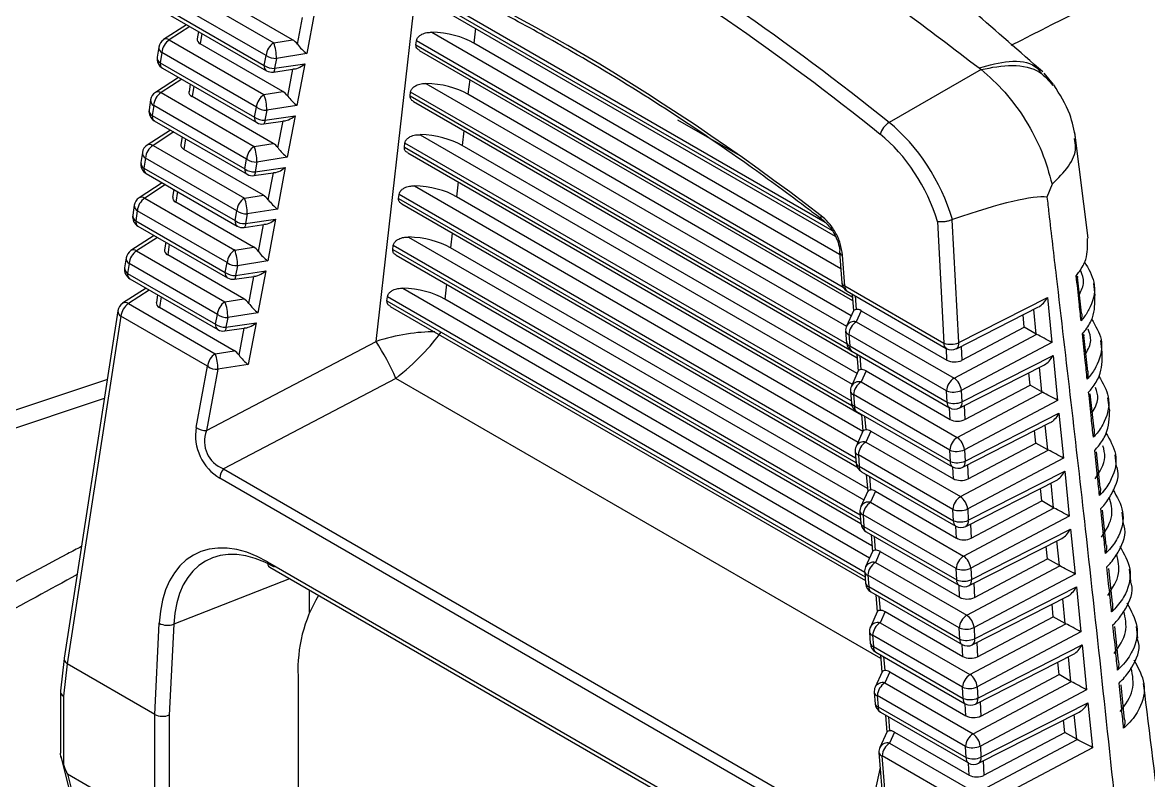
# Model space of a CAD drawing. Extents: x 2 to 136, y 1 to 99.
# Drawn here: x 99.628 to 100.673, y 86.253 to 86.956 of the extents above; entities that cross this region are included whole.
import ezdxf

# ---------------------------------------------------------------- set-up
doc = ezdxf.new("R2010")
doc.units = 0
doc.header["$MEASUREMENT"] = 0
doc.layers.add('OBJECT', color=7, linetype='CONTINUOUS')

msp = doc.modelspace()

# ---------------------------------------------------------------- linework, layer by layer
at = {"layer": 'OBJECT'}
for p, q in [((99.9563, 86.6604), (99.9949, 87.0012)), ((99.7718, 86.9892), (99.8611, 86.9376)), ((99.8786, 86.9404), (99.8006, 86.9855)), ((99.9986, 86.9832), (100.3795, 86.7633)), ((100.3732, 86.7709), (99.999, 86.9869)), ((99.8541, 86.9259), (99.7648, 86.9774)), ((100.0017, 86.9781), (100.3825, 86.7582)), ((99.7634, 86.968), (99.8524, 86.9166)), ((99.7654, 86.963), (99.8544, 86.9116)), ((99.8832, 86.9362), (99.8879, 86.9611)), ((99.899, 86.966), (99.8918, 86.9275)), ((99.7803, 86.9544), (99.7588, 86.9405)), ((99.7833, 86.9527), (99.7642, 86.9402)), ((100.0485, 86.9511), (100.0469, 86.9373)), ((99.7642, 86.9402), (99.8521, 86.8895)), ((99.7912, 86.9482), (99.7901, 86.9412)), ((99.7945, 86.9462), (99.793, 86.9365)), ((99.8611, 86.9376), (99.8786, 86.9404)), ((100.0079, 86.9474), (100.3875, 86.7282)), ((99.7544, 86.9336), (99.753, 86.9243)), ((99.8696, 86.8923), (99.793, 86.9365)), ((99.9932, 86.9357), (99.9936, 86.9394)), ((99.9932, 86.9357), (100.3983, 86.7019)), ((100.3899, 86.7106), (99.9936, 86.9394)), ((99.9963, 86.9305), (100.3985, 86.6983)), ((100.3865, 86.7412), (100.0469, 86.9373)), ((99.7572, 86.9285), (99.7558, 86.9191)), ((99.7558, 86.9191), (99.8433, 86.8686)), ((99.8451, 86.8778), (99.7572, 86.9285)), ((99.8524, 86.9166), (99.8541, 86.9259)), ((99.8637, 86.9231), (99.862, 86.9139)), ((99.8918, 86.9275), (99.8637, 86.9231)), ((99.7579, 86.9141), (99.8454, 86.8636)), ((99.8609, 86.9104), (99.8808, 86.9133)), ((99.862, 86.9139), (99.89, 86.918)), ((99.8742, 86.8881), (99.8789, 86.913)), ((99.89, 86.918), (99.8827, 86.8794)), ((100.5178, 86.9128), (100.4325, 86.8636)), ((100.5161, 86.9142), (100.5178, 86.9128)), ((100.5851, 86.8989), (100.5763, 86.9093)), ((99.7727, 86.9055), (99.7513, 86.8915)), ((99.7758, 86.9038), (99.7567, 86.8913)), ((99.7836, 86.8993), (99.7825, 86.8922)), ((100.0025, 86.8999), (100.3929, 86.6745)), ((100.0431, 86.9035), (100.0415, 86.8898)), ((99.7567, 86.8913), (99.843, 86.8414)), ((99.7869, 86.8973), (99.7854, 86.8876)), ((99.8605, 86.8442), (99.7854, 86.8876)), ((99.8521, 86.8895), (99.8696, 86.8923)), ((99.9878, 86.8882), (99.9882, 86.8918)), ((99.9878, 86.8882), (100.3961, 86.6525)), ((100.3931, 86.6581), (99.9882, 86.8918)), ((100.3973, 86.6843), (100.0415, 86.8898)), ((99.7468, 86.8847), (99.7454, 86.8754)), ((99.7497, 86.8795), (99.7482, 86.8702)), ((99.836, 86.8297), (99.7497, 86.8795)), ((99.8433, 86.8686), (99.8451, 86.8778)), ((99.8827, 86.8794), (99.8547, 86.875)), ((99.9909, 86.883), (100.4027, 86.6453)), ((99.7482, 86.8702), (99.8343, 86.8205)), ((99.8547, 86.875), (99.8529, 86.8658)), ((99.8529, 86.8658), (99.8809, 86.8699)), ((99.8809, 86.8699), (99.8737, 86.8313)), ((99.7652, 86.8566), (99.7437, 86.8426)), ((99.7503, 86.8652), (99.8364, 86.8155)), ((99.8519, 86.8623), (99.8718, 86.8653)), ((99.8651, 86.84), (99.8699, 86.865)), ((100.2361, 86.8662), (100.2918, 86.8341)), ((99.7683, 86.8548), (99.7491, 86.8424)), ((99.776, 86.8504), (99.7749, 86.8433)), ((99.7793, 86.8484), (99.7778, 86.8386)), ((99.9971, 86.8523), (100.3983, 86.6208)), ((100.0377, 86.856), (100.0361, 86.8422)), ((100.6172, 86.7561), (100.605, 86.8542)), ((99.7393, 86.8358), (99.7378, 86.8265)), ((99.7491, 86.8424), (99.834, 86.7933)), ((99.8515, 86.7961), (99.7778, 86.8386)), ((99.843, 86.8414), (99.8605, 86.8442)), ((99.9824, 86.8407), (99.9828, 86.8443)), ((99.9824, 86.8407), (100.3978, 86.6009)), ((100.3972, 86.6051), (99.9828, 86.8443)), ((99.9856, 86.8355), (100.4069, 86.5922)), ((100.4027, 86.6306), (100.0361, 86.8422)), ((99.7421, 86.8306), (99.7406, 86.8213)), ((99.827, 86.7816), (99.7421, 86.8306)), ((99.8343, 86.8205), (99.836, 86.8297)), ((99.8456, 86.8269), (99.8439, 86.8178)), ((99.8737, 86.8313), (99.8456, 86.8269)), ((99.7406, 86.8213), (99.8253, 86.7725)), ((99.7427, 86.8163), (99.8273, 86.7675)), ((99.8428, 86.8143), (99.8628, 86.8172)), ((99.8439, 86.8178), (99.8719, 86.8219)), ((99.8561, 86.7919), (99.8608, 86.8169)), ((99.8719, 86.8219), (99.8646, 86.7832)), ((99.7577, 86.8077), (99.7361, 86.7937)), ((99.7607, 86.8059), (99.7415, 86.7934)), ((99.9917, 86.8048), (100.4036, 86.567)), ((100.0323, 86.8085), (100.0307, 86.7947)), ((100.5838, 86.8064), (100.579, 86.7942)), ((99.7415, 86.7934), (99.8249, 86.7452)), ((99.7685, 86.8015), (99.7673, 86.7943)), ((99.7718, 86.7995), (99.7703, 86.7897)), ((99.834, 86.7933), (99.8515, 86.7961)), ((99.9771, 86.7932), (99.9775, 86.7968)), ((100.4014, 86.5521), (99.9775, 86.7968)), ((100.4081, 86.5769), (100.0307, 86.7947)), ((99.7317, 86.7868), (99.7303, 86.7776)), ((99.8424, 86.748), (99.7703, 86.7897)), ((99.8646, 86.7832), (99.8366, 86.7788)), ((99.9771, 86.7932), (100.4017, 86.548)), ((99.9802, 86.788), (100.4026, 86.5441)), ((99.7345, 86.7816), (99.7331, 86.7724)), ((99.8179, 86.7335), (99.7345, 86.7816)), ((99.8253, 86.7725), (99.827, 86.7816)), ((99.8366, 86.7788), (99.8349, 86.7697)), ((99.8349, 86.7697), (99.8628, 86.7738)), ((99.8628, 86.7738), (99.8556, 86.7351)), ((100.491, 86.7734), (100.4913, 86.7736)), ((100.4971, 86.6593), (100.491, 86.7734)), ((99.7331, 86.7724), (99.8162, 86.7244)), ((99.7351, 86.7674), (99.8183, 86.7194)), ((99.8338, 86.7662), (99.8537, 86.7692)), ((99.8471, 86.7438), (99.8518, 86.7689)), ((100.4774, 86.7716), (100.4834, 86.6589)), ((99.7501, 86.7588), (99.7285, 86.7447)), ((99.7532, 86.757), (99.7339, 86.7445)), ((99.7609, 86.7526), (99.7598, 86.7454)), ((99.9863, 86.7573), (100.409, 86.5133)), ((100.0269, 86.761), (100.0254, 86.7472)), ((99.7339, 86.7445), (99.8159, 86.6971)), ((99.7642, 86.7506), (99.7627, 86.7407)), ((99.8249, 86.7452), (99.8424, 86.748)), ((99.9717, 86.7456), (99.9721, 86.7493)), ((99.9717, 86.7456), (100.4059, 86.495)), ((100.4056, 86.499), (99.9721, 86.7493)), ((100.4123, 86.5238), (100.0254, 86.7472)), ((100.3863, 86.7433), (100.3886, 86.7149)), ((99.7241, 86.7379), (99.7227, 86.7287)), ((99.7269, 86.7327), (99.7255, 86.7235)), ((99.8089, 86.6854), (99.7269, 86.7327)), ((99.8334, 86.6999), (99.7627, 86.7407)), ((99.8162, 86.7244), (99.8179, 86.7335)), ((99.8275, 86.7307), (99.8258, 86.7217)), ((99.8556, 86.7351), (99.8275, 86.7307)), ((99.9748, 86.7405), (100.4062, 86.4914)), ((100.3915, 86.712), (100.3892, 86.7405)), ((99.7255, 86.7235), (99.8072, 86.6764)), ((99.8247, 86.7182), (99.8447, 86.7211)), ((99.8258, 86.7217), (99.8538, 86.7258)), ((99.838, 86.6957), (99.8427, 86.7208)), ((99.8538, 86.7258), (99.8465, 86.687)), ((99.7426, 86.7098), (99.7209, 86.6958)), ((99.7276, 86.7185), (99.8092, 86.6714)), ((99.981, 86.7098), (100.4144, 86.4596)), ((100.0215, 86.7135), (100.02, 86.6997)), ((100.3915, 86.712), (100.4834, 86.6589)), ((100.6111, 86.6865), (100.6075, 86.7201)), ((100.6238, 86.703), (100.6224, 86.7142)), ((99.7456, 86.7081), (99.7263, 86.6955)), ((99.7533, 86.7036), (99.7522, 86.6964)), ((99.7566, 86.7017), (99.7551, 86.6918)), ((99.8159, 86.6971), (99.8334, 86.6999)), ((99.9663, 86.6981), (99.9667, 86.7018)), ((100.4098, 86.446), (99.9667, 86.7018)), ((100.4165, 86.4708), (100.02, 86.6997)), ((100.3935, 86.707), (100.4855, 86.6539)), ((100.3981, 86.7044), (100.3993, 86.6887)), ((100.4009, 86.7027), (100.4019, 86.6901)), ((100.4971, 86.6593), (100.5794, 86.7011)), ((100.5794, 86.7011), (100.5835, 86.6595)), ((99.7165, 86.6889), (99.6666, 86.3664)), ((99.7263, 86.6955), (99.8068, 86.649)), ((99.8243, 86.6518), (99.7551, 86.6918)), ((99.9663, 86.6981), (100.4101, 86.4419)), ((99.9694, 86.6929), (100.4104, 86.4384)), ((100.3994, 86.6889), (100.393, 86.6747)), ((100.4066, 86.6889), (100.402, 86.6787)), ((100.4066, 86.6889), (100.4862, 86.643)), ((100.495, 86.6536), (100.5713, 86.6925)), ((100.569, 86.6672), (100.5667, 86.6901)), ((99.7193, 86.6837), (99.6694, 86.3611)), ((99.7998, 86.6373), (99.7193, 86.6837)), ((99.8072, 86.6764), (99.8089, 86.6854)), ((99.8185, 86.6826), (99.8168, 86.6736)), ((99.8465, 86.687), (99.8185, 86.6826)), ((100.402, 86.6787), (100.4928, 86.6263)), ((100.5579, 86.6736), (100.5568, 86.6851)), ((99.8157, 86.6701), (99.8356, 86.6731)), ((99.8168, 86.6736), (99.8448, 86.6777)), ((99.829, 86.6476), (99.8337, 86.6728)), ((99.8448, 86.6777), (99.8375, 86.639)), ((100.3921, 86.6698), (100.393, 86.659)), ((100.4999, 86.6429), (100.5579, 86.6736)), ((100.569, 86.6672), (100.5579, 86.6736)), ((99.7987, 86.5777), (99.9563, 86.6604)), ((100.4858, 86.6145), (100.395, 86.6669)), ((100.395, 86.6669), (100.3959, 86.6562)), ((100.4928, 86.6263), (100.5695, 86.667)), ((100.5835, 86.6595), (100.4995, 86.6149)), ((100.6169, 86.6326), (100.6133, 86.666)), ((100.6304, 86.65), (100.629, 86.6611)), ((99.8068, 86.649), (99.8243, 86.6518)), ((100.3959, 86.6562), (100.4864, 86.6039)), ((100.3979, 86.6512), (100.4884, 86.5989)), ((100.4025, 86.6485), (100.4037, 86.6328)), ((100.4862, 86.643), (100.4856, 86.6538)), ((100.4992, 86.6558), (100.4999, 86.6429)), ((100.5001, 86.6043), (100.5847, 86.6474)), ((100.5847, 86.6474), (100.5889, 86.6057)), ((99.7891, 86.5805), (99.7998, 86.6373)), ((99.8375, 86.639), (99.8094, 86.6345)), ((100.4053, 86.6469), (100.4063, 86.6342)), ((100.498, 86.5987), (100.5767, 86.6387)), ((99.8094, 86.6345), (99.7987, 86.5777)), ((100.4038, 86.633), (100.3974, 86.6188)), ((100.4111, 86.6331), (100.4064, 86.6228)), ((100.4111, 86.6331), (100.4891, 86.588)), ((100.5633, 86.6199), (100.5621, 86.6313)), ((100.5743, 86.6135), (100.572, 86.6364)), ((99.7067, 86.6252), (99.5154, 86.5609)), ((99.9745, 86.6261), (99.8145, 86.5421)), ((100.4248, 86.3661), (99.9745, 86.6261)), ((100.4064, 86.6228), (100.4957, 86.5713)), ((100.5028, 86.5878), (100.5633, 86.6199)), ((100.5743, 86.6135), (100.5633, 86.6199)), ((99.4897, 86.5362), (99.704, 86.6078)), ((100.3965, 86.6139), (100.3974, 86.6032)), ((100.4887, 86.5595), (100.3994, 86.6111)), ((100.3994, 86.6111), (100.4003, 86.6004)), ((100.4864, 86.6039), (100.4858, 86.6145)), ((100.4957, 86.5713), (100.5749, 86.6132)), ((100.4995, 86.6149), (100.5001, 86.6043)), ((100.5889, 86.6057), (100.5024, 86.5599)), ((100.6227, 86.5788), (100.6192, 86.6119)), ((100.637, 86.5969), (100.6356, 86.6081)), ((100.4003, 86.6004), (100.4893, 86.549)), ((100.4023, 86.5953), (100.4914, 86.5439)), ((100.4891, 86.588), (100.4885, 86.5989)), ((100.5021, 86.6008), (100.5028, 86.5878)), ((100.4069, 86.5927), (100.4081, 86.577)), ((100.4097, 86.5911), (100.4107, 86.5783)), ((100.5009, 86.5437), (100.5821, 86.585)), ((100.503, 86.5493), (100.5901, 86.5937)), ((100.5901, 86.5937), (100.5943, 86.552)), ((100.4082, 86.5772), (100.4018, 86.5629)), ((100.4155, 86.5772), (100.4109, 86.567)), ((100.4155, 86.5772), (100.4921, 86.533)), ((100.5687, 86.5661), (100.5675, 86.5776)), ((100.5797, 86.5598), (100.5774, 86.5826)), ((100.4109, 86.567), (100.4987, 86.5163)), ((100.5058, 86.5328), (100.5687, 86.5661)), ((100.5797, 86.5598), (100.5687, 86.5661)), ((100.4009, 86.558), (100.4018, 86.5474)), ((100.4917, 86.5045), (100.4039, 86.5552)), ((100.4039, 86.5552), (100.4047, 86.5445)), ((100.4893, 86.549), (100.4887, 86.5595)), ((100.4987, 86.5163), (100.5802, 86.5595)), ((100.5024, 86.5599), (100.503, 86.5493)), ((100.6284, 86.5249), (100.6249, 86.5578)), ((100.6436, 86.5439), (100.6422, 86.555)), ((100.4047, 86.5445), (100.4922, 86.494)), ((100.4921, 86.533), (100.4915, 86.5439)), ((100.5051, 86.5458), (100.5058, 86.5328)), ((100.5943, 86.552), (100.5054, 86.5049)), ((100.4063, 86.1898), (99.811, 86.5334)), ((99.8145, 86.5421), (100.4098, 86.1984)), ((100.4068, 86.5395), (100.4943, 86.489)), ((100.4113, 86.5369), (100.4126, 86.5211)), ((100.4141, 86.5353), (100.4151, 86.5225)), ((100.5059, 86.4944), (100.5955, 86.5399)), ((100.5955, 86.5399), (100.5997, 86.4983)), ((100.5038, 86.4887), (100.5875, 86.5313)), ((100.5741, 86.5124), (100.5729, 86.5239)), ((100.5851, 86.506), (100.5828, 86.5289)), ((100.4126, 86.5213), (100.4062, 86.5071)), ((100.4199, 86.5213), (100.4153, 86.5111)), ((100.4199, 86.5213), (100.495, 86.4779)), ((100.5087, 86.4778), (100.5741, 86.5124)), ((100.5851, 86.506), (100.5741, 86.5124)), ((100.4054, 86.5022), (100.4062, 86.4916)), ((100.4153, 86.5111), (100.5016, 86.4612)), ((100.4922, 86.494), (100.4917, 86.5045)), ((100.5016, 86.4612), (100.5856, 86.5058)), ((100.5054, 86.5049), (100.5059, 86.4944)), ((100.6341, 86.4711), (100.6307, 86.5038)), ((100.6502, 86.4909), (100.6489, 86.502)), ((100.4946, 86.4495), (100.4083, 86.4993)), ((100.4083, 86.4993), (100.4091, 86.4887)), ((100.508, 86.4909), (100.5087, 86.4778)), ((100.5997, 86.4983), (100.5083, 86.4498)), ((100.4091, 86.4887), (100.4952, 86.439)), ((100.4112, 86.4837), (100.4973, 86.434)), ((100.4157, 86.4811), (100.417, 86.4652)), ((100.495, 86.4779), (100.4944, 86.4889)), ((100.5089, 86.4394), (100.6009, 86.4862)), ((100.6009, 86.4862), (100.6051, 86.4445)), ((100.4185, 86.4794), (100.4195, 86.4666)), ((100.5068, 86.4337), (100.5929, 86.4775)), ((100.5794, 86.4587), (100.5783, 86.4701)), ((100.5905, 86.4523), (100.5882, 86.4752)), ((100.4171, 86.4654), (100.4106, 86.4512)), ((100.4243, 86.4654), (100.4197, 86.4552)), ((100.4243, 86.4654), (100.4979, 86.4229)), ((99.8554, 86.4558), (100.3574, 86.166)), ((99.8574, 86.4508), (100.3595, 86.161)), ((100.4197, 86.4552), (100.5046, 86.4062)), ((100.4952, 86.439), (100.4946, 86.4495)), ((100.5046, 86.4062), (100.591, 86.452)), ((100.5083, 86.4498), (100.5089, 86.4394)), ((100.5117, 86.4228), (100.5794, 86.4587)), ((100.5905, 86.4523), (100.5794, 86.4587)), ((100.6398, 86.4173), (100.6364, 86.4497)), ((100.6568, 86.4379), (100.6555, 86.4489)), ((99.8759, 86.4401), (99.7683, 86.398)), ((100.4098, 86.4463), (100.4106, 86.4357)), ((100.4976, 86.3944), (100.4127, 86.4434)), ((100.4127, 86.4434), (100.4135, 86.4329)), ((100.6051, 86.4445), (100.5113, 86.3948)), ((99.8944, 86.4089), (99.8944, 86.4295)), ((100.4135, 86.4329), (100.4981, 86.384)), ((100.4156, 86.4279), (100.5002, 86.379)), ((100.4979, 86.4229), (100.4974, 86.4339)), ((100.511, 86.4359), (100.5117, 86.4228)), ((100.5118, 86.3844), (100.6063, 86.4325)), ((100.6063, 86.4325), (100.6104, 86.3908)), ((100.4201, 86.4253), (100.4214, 86.4093)), ((100.4229, 86.4236), (100.424, 86.4107)), ((100.5097, 86.3788), (100.5983, 86.4238)), ((100.5959, 86.3986), (100.5936, 86.4214)), ((100.4215, 86.4095), (100.4151, 86.3953)), ((100.4287, 86.4096), (100.4241, 86.3993)), ((100.4287, 86.4096), (100.5009, 86.3679)), ((100.5848, 86.4049), (100.5837, 86.4164)), ((99.7507, 86.3142), (99.7548, 86.3988)), ((99.7683, 86.398), (99.7642, 86.3136)), ((100.4241, 86.3993), (100.5075, 86.3512)), ((100.5075, 86.3512), (100.5964, 86.3983)), ((100.5146, 86.3677), (100.5848, 86.4049)), ((100.5959, 86.3986), (100.5848, 86.4049)), ((100.4142, 86.3904), (100.415, 86.3799)), ((100.5005, 86.3394), (100.4171, 86.3876)), ((100.4171, 86.3876), (100.4179, 86.3771)), ((100.4981, 86.384), (100.4976, 86.3944)), ((100.5113, 86.3948), (100.5118, 86.3844)), ((100.6104, 86.3908), (100.5142, 86.3398)), ((100.6455, 86.3634), (100.6421, 86.3957)), ((100.6634, 86.3849), (100.6621, 86.3959)), ((100.4179, 86.3771), (100.5011, 86.3291)), ((100.5009, 86.3679), (100.5003, 86.379)), ((100.5139, 86.3809), (100.5146, 86.3677)), ((100.5148, 86.3294), (100.6117, 86.3787)), ((100.6117, 86.3787), (100.6158, 86.3371)), ((99.6666, 86.3662), (99.6631, 86.336)), ((100.42, 86.3721), (100.5031, 86.3241)), ((100.4245, 86.3694), (100.4258, 86.3535)), ((100.4274, 86.3678), (100.4284, 86.3548)), ((100.5127, 86.3238), (100.6036, 86.3701)), ((100.6013, 86.3448), (100.599, 86.3677)), ((99.6694, 86.3611), (99.666, 86.3311)), ((99.7507, 86.3142), (99.6694, 86.3611)), ((100.5902, 86.3512), (100.5891, 86.3627)), ((99.8837, 86.3497), (99.8837, 86.1223)), ((100.4259, 86.3537), (100.4195, 86.3395)), ((100.4331, 86.3537), (100.4285, 86.3435)), ((100.4331, 86.3537), (100.5038, 86.3129)), ((100.5105, 86.2962), (100.6018, 86.3446)), ((100.5176, 86.3127), (100.5902, 86.3512)), ((100.6013, 86.3448), (100.5902, 86.3512)), ((99.6631, 86.3355), (99.6631, 86.2782)), ((100.4186, 86.3346), (100.4194, 86.3241)), ((100.4285, 86.3435), (100.5105, 86.2962)), ((100.5011, 86.3291), (100.5005, 86.3394)), ((100.5142, 86.3398), (100.5148, 86.3294)), ((100.6158, 86.3371), (100.5172, 86.2848)), ((100.6511, 86.3096), (100.6478, 86.3417)), ((99.666, 86.3311), (99.666, 86.2678)), ((100.5035, 86.2844), (100.4215, 86.3317)), ((100.4215, 86.3317), (100.4223, 86.3212)), ((100.5038, 86.3129), (100.5032, 86.324)), ((100.5169, 86.3259), (100.5176, 86.3127)), ((100.5177, 86.2745), (100.617, 86.325)), ((100.617, 86.325), (100.6212, 86.2833)), ((99.7507, 86.3142), (99.7507, 86.3142)), ((99.7507, 86.2121), (99.7507, 86.3142)), ((99.7642, 86.3136), (99.7642, 86.212)), ((100.4223, 86.3212), (100.504, 86.2741)), ((100.4244, 86.3162), (100.5061, 86.2691)), ((100.429, 86.3136), (100.4302, 86.2976)), ((100.5156, 86.2688), (100.609, 86.3163)), ((100.6066, 86.2911), (100.6043, 86.314)), ((100.4318, 86.312), (100.4328, 86.299)), ((100.5956, 86.2975), (100.5944, 86.3089)), ((100.4303, 86.2978), (100.4239, 86.2836)), ((100.4376, 86.2978), (100.4329, 86.2876)), ((100.4376, 86.2978), (100.5068, 86.2578)), ((100.5205, 86.2577), (100.5956, 86.2975)), ((100.6066, 86.2911), (100.5956, 86.2975)), ((100.4329, 86.2876), (100.5134, 86.2411)), ((100.504, 86.2741), (100.5035, 86.2844)), ((100.5134, 86.2411), (100.6072, 86.2908)), ((100.5172, 86.2848), (100.5177, 86.2745)), ((100.6212, 86.2833), (100.5201, 86.2297)), ((99.6635, 86.2754), (99.7326, 85.9992)), ((100.423, 86.2787), (100.4282, 86.2127)), ((100.4312, 86.2099), (100.4259, 86.2758)), ((100.5064, 86.2294), (100.4259, 86.2758)), ((100.5198, 86.271), (100.5205, 86.2577)), ((100.4241, 86.265), (100.4098, 86.1984)), ((100.5068, 86.2578), (100.5062, 86.269)), ((99.6697, 86.2589), (99.7348, 85.9987)), ((99.6697, 86.2589), (99.7507, 86.2121))]:
    msp.add_line(p, q, dxfattribs=at)
at = {"layer": 'OBJECT', "flags": 128}
for points in [[(99.862, 86.9139), (99.8619, 86.9126), (99.8617, 86.9116), (99.8614, 86.9109), (99.8611, 86.9105), (99.8609, 86.9104)], [(99.8529, 86.8658), (99.8528, 86.8646), (99.8527, 86.8636), (99.8524, 86.8628), (99.8521, 86.8624), (99.8519, 86.8623)], [(99.8439, 86.8178), (99.8438, 86.8165), (99.8436, 86.8155), (99.8434, 86.8148), (99.843, 86.8144), (99.8428, 86.8143)], [(100.3693, 86.7771), (100.3692, 86.776), (100.3692, 86.7751), (100.3693, 86.7743), (100.3696, 86.7736), (100.37, 86.773), (100.3705, 86.7726), (100.3711, 86.7724), (100.3719, 86.7722)], [(99.8349, 86.7697), (99.8348, 86.7685), (99.8346, 86.7674), (99.8343, 86.7667), (99.834, 86.7663), (99.8338, 86.7662)], [(99.8258, 86.7217), (99.8257, 86.7204), (99.8255, 86.7194), (99.8253, 86.7187), (99.8249, 86.7183), (99.8247, 86.7182)], [(99.8168, 86.6736), (99.8167, 86.6723), (99.8165, 86.6713), (99.8162, 86.6706), (99.8159, 86.6702), (99.8157, 86.6701)]]:
    msp.add_lwpolyline(points, dxfattribs=at)
at = {"layer": 'OBJECT'}
for centre, radius, start, end in [((99.7643, 86.9321), 0.01, 123.0601, 171.1981), ((99.7727, 86.9273), 0.0155, 123.0507, 175.4926), ((99.7613, 86.9358), 0.00535, 57.0427, 117.6172), ((99.7601, 86.9334), 0.00568, 177.3295, 239.8529), ((99.8696, 86.9246), 0.0155, 123.0494, 175.4938), ((99.8243, 86.9235), 0.0394, 359.3476, 20.9594), ((99.7629, 86.9228), 0.01, 171.1981, 240.0027), ((99.7586, 86.924), 0.00568, 177.328, 239.8544), ((99.7607, 86.9182), 0.00502, 169.6395, 235.0569), ((99.8628, 86.938), 0.0149, 234.3131, 273.5547), ((99.8575, 86.9158), 0.00517, 170.7068, 233.9896), ((99.8611, 86.9287), 0.0149, 234.3136, 273.5551), ((99.8594, 86.9203), 0.01, 240.0027, 278.3512), ((99.7567, 86.8832), 0.01, 123.0601, 171.1981), ((99.7651, 86.8783), 0.0155, 123.0494, 175.4938), ((99.7537, 86.8868), 0.00535, 57.0442, 117.6167), ((99.8605, 86.8765), 0.0155, 123.0507, 175.4926), ((99.8153, 86.8755), 0.0394, 359.3476, 20.9603), ((99.7525, 86.8844), 0.00568, 177.3254, 239.857), ((99.8537, 86.8899), 0.0149, 234.314, 273.5547), ((99.7553, 86.8739), 0.01, 171.1981, 240.0027), ((99.7511, 86.8751), 0.00568, 177.3281, 239.8541), ((99.7532, 86.8693), 0.00502, 169.6397, 235.0567), ((99.852, 86.8807), 0.0149, 234.3132, 273.5554), ((99.8484, 86.8678), 0.00517, 170.6968, 233.9996), ((99.8504, 86.8722), 0.01, 240.0027, 278.3512), ((100.4421, 86.8476), 0.0186, 120.9852, 164.374), ((99.7491, 86.8342), 0.01, 123.0601, 171.1981), ((99.7449, 86.8355), 0.00568, 177.3279, 239.8545), ((99.7575, 86.8294), 0.0155, 123.0506, 175.4926), ((99.7462, 86.8379), 0.00535, 57.0425, 117.6172), ((99.8515, 86.8285), 0.0155, 123.0494, 175.4938), ((99.8062, 86.8274), 0.0394, 359.3476, 20.9594), ((99.7477, 86.825), 0.01, 171.1981, 240.0027), ((99.7435, 86.8262), 0.00568, 177.3279, 239.8544), ((99.8447, 86.8418), 0.0149, 234.3131, 273.5545), ((99.7456, 86.8204), 0.00502, 169.6397, 235.0567), ((99.8394, 86.8197), 0.00517, 170.6968, 233.9996), ((99.843, 86.8326), 0.0149, 234.3134, 273.5554), ((99.8414, 86.8242), 0.01, 240.0027, 278.3512), ((99.7416, 86.7853), 0.01, 123.0601, 171.1981), ((99.75, 86.7804), 0.0155, 123.05, 175.4937), ((99.7386, 86.7889), 0.00535, 57.0427, 117.6168), ((99.7374, 86.7865), 0.00568, 177.3254, 239.8569), ((99.8424, 86.7804), 0.0155, 123.0506, 175.4926), ((99.7972, 86.7793), 0.0394, 359.3484, 20.9595), ((99.7401, 86.7761), 0.01, 171.1981, 240.0027), ((99.7359, 86.7773), 0.00568, 177.3279, 239.8545), ((99.8304, 86.7716), 0.00517, 170.6969, 233.9995), ((99.8339, 86.7846), 0.0149, 234.3134, 273.5552), ((99.8357, 86.7937), 0.0149, 234.3133, 273.5554), ((99.738, 86.7715), 0.00502, 169.6399, 235.0565), ((99.8323, 86.7761), 0.01, 240.0027, 278.3512), ((99.734, 86.7363), 0.01, 123.0601, 171.1981), ((99.7424, 86.7315), 0.0155, 123.0503, 175.4929), ((99.731, 86.74), 0.00535, 57.0454, 117.6153), ((99.8334, 86.7323), 0.0155, 123.05, 175.4937), ((99.7881, 86.7312), 0.0394, 359.3469, 20.961), ((100.3886, 86.7435), 0.00232, 147.6805, 183.7253), ((100.3901, 86.7443), 0.00391, 194.0452, 256.9466), ((99.7298, 86.7376), 0.00568, 177.3279, 239.8545), ((99.8266, 86.7456), 0.0149, 234.3131, 273.5545), ((99.7326, 86.7272), 0.01, 171.1981, 240.0027), ((99.7284, 86.7284), 0.00568, 177.3279, 239.8545), ((99.7304, 86.7226), 0.00502, 169.6397, 235.0567), ((99.8249, 86.7365), 0.0149, 234.3134, 273.5554), ((99.8213, 86.7236), 0.00517, 170.6971, 233.9993), ((99.8233, 86.7281), 0.01, 240.0027, 278.3512), ((100.3985, 86.7156), 0.01, 184.5197, 240.0027), ((100.3923, 86.7158), 0.00391, 194.0465, 256.9447), ((100.3966, 86.7112), 0.00517, 170.7057, 233.9907), ((99.7264, 86.6874), 0.01, 123.0601, 171.1981), ((99.722, 86.6886), 0.00554, 176.4268, 240.7555), ((99.7348, 86.6825), 0.0155, 123.05, 175.4937), ((99.7234, 86.6912), 0.00522, 56.203, 118.4563), ((99.8243, 86.6842), 0.0155, 123.0503, 175.4929), ((99.7791, 86.6831), 0.0394, 359.349, 20.9589), ((99.8176, 86.6975), 0.0149, 234.3134, 273.5553), ((100.4002, 86.6707), 0.00822, 76.8699, 150.9514), ((100.4105, 86.6657), 0.0155, 123.0502, 175.4936), ((99.8123, 86.6755), 0.00517, 170.6969, 233.9995), ((99.8159, 86.6885), 0.0149, 234.3133, 273.5553), ((99.8142, 86.68), 0.01, 240.0027, 278.3512), ((100.4021, 86.6706), 0.01, 155.6929, 184.5197), ((100.3959, 86.6707), 0.00391, 194.0454, 256.9458), ((99.7388, 86.5229), 0.2573, 23.6451, 32.3099), ((100.4029, 86.6598), 0.01, 184.5197, 240.0027), ((100.3968, 86.66), 0.00391, 194.0467, 256.9451), ((100.4885, 86.6581), 0.00517, 170.7057, 233.9907), ((100.4898, 86.6762), 0.0185, 249.8058, 293.3711), ((100.4918, 86.6581), 0.00546, 306.0657, 13.0546), ((99.8153, 86.6361), 0.0155, 123.05, 175.4937), ((99.77, 86.635), 0.0394, 359.3474, 20.9603), ((100.4008, 86.6553), 0.00502, 169.6486, 235.0478), ((100.4905, 86.6626), 0.01, 240.0027, 296.9627), ((99.8085, 86.6494), 0.0149, 234.3131, 273.5546), ((100.5012, 86.6133), 0.0155, 123.0502, 175.4936), ((100.4832, 86.613), 0.0165, 6.7645, 54.1459), ((100.4065, 86.6147), 0.01, 155.6929, 184.5197), ((100.4046, 86.6148), 0.00822, 76.87, 150.9509), ((100.4149, 86.6098), 0.0155, 123.0494, 175.4938), ((100.4003, 86.6149), 0.00391, 194.047, 256.9447), ((100.4922, 86.6319), 0.0185, 249.8048, 293.3718), ((100.4073, 86.604), 0.01, 184.5197, 240.0027), ((100.4012, 86.6042), 0.00391, 194.048, 256.9435), ((100.4052, 86.5994), 0.00502, 169.6502, 235.0462), ((100.4915, 86.6031), 0.00517, 170.7055, 233.9909), ((100.4927, 86.6213), 0.0185, 249.805, 293.3718), ((100.4934, 86.6076), 0.01, 240.0027, 296.9627), ((100.495, 86.603), 0.00527, 304.6942, 14.4263), ((99.7978, 86.5926), 0.0149, 234.3129, 273.5547), ((100.409, 86.559), 0.00822, 76.8698, 150.9513), ((100.4193, 86.554), 0.0155, 123.0507, 175.4926), ((100.5042, 86.5583), 0.0155, 123.0494, 175.4938), ((100.4861, 86.558), 0.0164, 6.7633, 54.1461), ((100.4109, 86.5588), 0.01, 155.6929, 184.5197), ((100.4047, 86.559), 0.00391, 194.0466, 256.9449), ((100.4951, 86.5768), 0.0185, 249.8049, 293.3714), ((100.4118, 86.5482), 0.01, 184.5197, 240.0027), ((100.4056, 86.5483), 0.00391, 194.047, 256.9448), ((100.4096, 86.5436), 0.00502, 169.6395, 235.0569), ((100.4944, 86.5481), 0.00517, 170.7068, 233.9896), ((100.4957, 86.5663), 0.0185, 249.8052, 293.3717), ((100.4964, 86.5526), 0.01, 240.0027, 296.9627), ((100.4979, 86.548), 0.00527, 304.6946, 14.4259), ((99.8266, 86.5322), 0.0156, 140.4501, 175.3204), ((100.4134, 86.5031), 0.00822, 76.87, 150.9511), ((100.5071, 86.5033), 0.0155, 123.0507, 175.4926), ((100.489, 86.5029), 0.0165, 6.7654, 54.1451), ((100.4153, 86.503), 0.01, 155.6929, 184.5197), ((100.4092, 86.5031), 0.00391, 194.0467, 256.945), ((100.4237, 86.4981), 0.0155, 123.0494, 175.4938), ((100.4981, 86.5218), 0.0185, 249.8059, 293.3708), ((100.4162, 86.4924), 0.01, 184.5197, 240.0027), ((100.41, 86.4925), 0.00391, 194.0473, 256.9443), ((100.4986, 86.5113), 0.0185, 249.8051, 293.3717), ((100.4973, 86.4932), 0.00517, 170.6968, 233.9996), ((100.5008, 86.4931), 0.00527, 304.6947, 14.4259), ((100.414, 86.4878), 0.00502, 169.6397, 235.0567), ((100.4993, 86.4976), 0.01, 240.0027, 296.9627), ((100.5101, 86.4482), 0.0155, 123.0494, 175.4938), ((100.492, 86.4479), 0.0164, 6.7635, 54.146), ((99.8604, 86.4549), 0.00506, 169.9874, 234.709), ((100.4197, 86.4471), 0.01, 155.6929, 184.5197), ((100.4178, 86.4472), 0.00822, 76.8697, 150.9514), ((100.4281, 86.4422), 0.0155, 123.0506, 175.4926), ((100.501, 86.4668), 0.0185, 249.8047, 293.3715), ((100.4136, 86.4472), 0.00391, 194.0471, 256.9445), ((100.5003, 86.4382), 0.00517, 170.6968, 233.9996), ((100.5016, 86.4563), 0.0185, 249.8052, 293.3716), ((100.5038, 86.4381), 0.00527, 304.6945, 14.426), ((100.4206, 86.4365), 0.01, 184.5197, 240.0027), ((100.4144, 86.4367), 0.00391, 194.0479, 256.9438), ((100.4185, 86.432), 0.00502, 169.6397, 235.0567), ((100.5023, 86.4427), 0.01, 240.0027, 296.9627), ((100.018, 86.3556), 0.1344, 149.0903, 182.535), ((99.7624, 86.4132), 0.0163, 242.1934, 291.2174), ((100.4222, 86.3913), 0.00822, 76.8693, 150.9516), ((100.4326, 86.3864), 0.0155, 123.05, 175.4937), ((100.513, 86.3932), 0.0155, 123.0506, 175.4926), ((100.4949, 86.3929), 0.0165, 6.7653, 54.1453), ((100.4242, 86.3912), 0.01, 155.6929, 184.5197), ((100.418, 86.3914), 0.00391, 194.0448, 256.9467), ((100.504, 86.4118), 0.0185, 249.8052, 293.3715), ((100.425, 86.3807), 0.01, 184.5197, 240.0027), ((100.4188, 86.3809), 0.00391, 194.0469, 256.9446), ((100.4229, 86.3762), 0.00502, 169.6399, 235.0565), ((100.5045, 86.4014), 0.0185, 249.8054, 293.3709), ((100.5032, 86.3832), 0.00517, 170.6969, 233.9995), ((100.5052, 86.3877), 0.01, 240.0027, 296.9627), ((100.5067, 86.3831), 0.00527, 304.6941, 14.4273), ((100.516, 86.3382), 0.0155, 123.05, 175.4937), ((100.4979, 86.3379), 0.0165, 6.7644, 54.1462), ((100.4286, 86.3353), 0.01, 155.6929, 184.5197), ((100.4224, 86.3355), 0.00391, 194.0471, 256.9446), ((100.4267, 86.3355), 0.00822, 76.8696, 150.9515), ((100.437, 86.3305), 0.0155, 123.0503, 175.4929), ((100.5069, 86.3567), 0.0185, 249.8047, 293.3715), ((100.4294, 86.3249), 0.01, 184.5197, 240.0027), ((100.4232, 86.3251), 0.00391, 194.0471, 256.9447), ((100.5062, 86.3282), 0.00517, 170.6971, 233.9993), ((100.5075, 86.3464), 0.0185, 249.8053, 293.3709), ((100.5081, 86.3327), 0.01, 240.0027, 296.9627), ((100.5097, 86.3281), 0.00527, 304.694, 14.4274), ((100.4273, 86.3203), 0.00502, 169.6397, 235.0567), ((100.5189, 86.2832), 0.0155, 123.0503, 175.4929), ((100.5008, 86.2828), 0.0164, 6.7636, 54.146), ((100.433, 86.2795), 0.01, 155.6929, 184.5197), ((100.4311, 86.2796), 0.00822, 76.8702, 150.9509), ((100.4414, 86.2746), 0.0155, 123.05, 175.4937), ((100.5098, 86.3017), 0.0185, 249.8053, 293.3709), ((100.4268, 86.2796), 0.00391, 194.0409, 256.9506), ((100.5104, 86.2914), 0.0185, 249.8053, 293.3709), ((100.5091, 86.2733), 0.00517, 170.6969, 233.9995), ((100.5126, 86.2732), 0.00527, 304.6935, 14.4279), ((100.5111, 86.2777), 0.01, 240.0027, 296.9627)]:
    msp.add_arc(centre, radius, start, end, dxfattribs=at)
for centre, major_axis, ratio, start_param, end_param in [((100.0627, 85.1752), (-1.0308, 2.0018), 0.606843, 5.345286, 5.708794), ((100.0556, 85.1715), (-1.0257, 1.9932), 0.60697, 5.34543, 5.708938), ((100.0532, 85.1161), (-0.9928, 1.9312), 0.606953, 5.373172, 5.682201), ((99.8001, 86.9407), (0.0101, 0), 0.578066, 3.050581, 3.924247), ((99.878, 86.9322), (-0.00622, 0.00869), 0.616507, 4.729209, 5.346942), ((100.0044, 86.9124), (0.0603, 0.0001), 0.581691, 0.788, 1.512931), ((99.8892, 86.934), (-0.00839, 0.00863), 0.259031, 1.074207, 2.128618), ((99.8874, 86.9244), (0.0105, 0.0101), 0.443807, 3.478651, 4.533063), ((99.999, 86.8649), (0.0603, 0.0001), 0.581691, 0.788, 1.512931), ((99.7925, 86.8917), (0.0101, 0), 0.578066, 3.050581, 3.924247), ((99.8689, 86.8841), (-0.00622, 0.00869), 0.616507, 4.729209, 5.346942), ((99.8802, 86.8859), (-0.00839, 0.00863), 0.259031, 1.074207, 2.128618), ((99.8784, 86.8763), (0.0105, 0.0101), 0.443807, 3.478651, 4.533063), ((100.4132, 86.7737), (-0.0554, 0.1065), 0.604579, 4.406135, 5.342756), ((99.9937, 86.8173), (0.0603, 0.0001), 0.581691, 0.788, 1.512931), ((100.4061, 86.7701), (-0.0504, 0.0979), 0.60697, 4.423896, 5.34543), ((99.785, 86.8428), (0.0101, 0), 0.578066, 3.050581, 3.924247), ((99.8599, 86.836), (-0.00622, 0.00869), 0.616507, 4.729209, 5.346942), ((99.8711, 86.8378), (-0.00839, 0.00863), 0.259031, 1.074207, 2.128618), ((99.8693, 86.8283), (0.0105, 0.0101), 0.443807, 3.478651, 4.533063), ((99.9883, 86.7698), (0.0603, 0.0001), 0.581691, 0.788, 1.512931), ((99.7774, 86.7938), (0.0101, 0), 0.578066, 3.050581, 3.924247), ((99.8508, 86.7879), (-0.00622, 0.00869), 0.616507, 4.729209, 5.346942), ((98.8834, 85.8906), (1.7027, 0.8999), 0.049905, 0.068837, 0.30995), ((99.8621, 86.7897), (-0.00839, 0.00863), 0.259031, 1.074207, 2.128618), ((99.8603, 86.7802), (0.0105, 0.0101), 0.443807, 3.478651, 4.533063), ((99.9829, 86.7223), (0.0603, 0.0001), 0.581691, 0.788, 1.512931), ((99.7698, 86.7449), (0.0101, 0), 0.578066, 3.050581, 3.924247), ((99.8418, 86.7398), (-0.00622, 0.00869), 0.616507, 4.729209, 5.346942), ((99.853, 86.7416), (-0.00839, 0.00863), 0.259031, 1.074207, 2.128618), ((99.8512, 86.7322), (0.0105, 0.0101), 0.443807, 3.478651, 4.533063), ((99.9775, 86.6748), (0.0603, 0.0001), 0.581691, 0.788, 1.512931), ((99.8328, 86.6917), (-0.00622, 0.00869), 0.616507, 4.729209, 5.346942), ((100.5727, 86.7044), (0.0067, 0.0123), 0.526975, 3.797917, 4.735053), ((99.7622, 86.6959), (0.0101, 0), 0.578066, 3.050581, 3.924247), ((99.844, 86.6935), (-0.00839, 0.00863), 0.259031, 1.074207, 2.128618), ((100.4095, 86.6869), (0.0101, -0.0018), 0.278097, 2.464366, 3.212944), ((100.4065, 86.6804), (-0.00628, 0.00905), 0.580609, 5.394404, 6.012137), ((99.8422, 86.6841), (0.0105, 0.0101), 0.443807, 3.478651, 4.533063), ((99.974, 86.6443), (0.0617, 0.0151), 0.320651, 0.858596, 1.783902), ((99.974, 86.6443), (0.0478, 0.0415), 0.225659, 4.528407, 5.575605), ((100.576, 86.6714), (0.01, 0), 0.582929, 3.93067, 4.00077), ((100.5769, 86.6627), (0.0106, -0.0057), 0.026892, 0.909875, 2.358211), ((99.8237, 86.6436), (-0.00622, 0.00869), 0.616507, 4.729209, 5.346942), ((99.8349, 86.6454), (-0.00839, 0.00863), 0.259031, 1.074207, 2.128618), ((100.5781, 86.6507), (0.0067, 0.0123), 0.526975, 3.797917, 4.735053), ((100.4932, 86.6472), (0.01, 0), 0.586595, 3.931599, 5.443681), ((100.4139, 86.6311), (0.0101, -0.0018), 0.278097, 2.464366, 3.212944), ((100.4109, 86.6245), (-0.00628, 0.00905), 0.580609, 5.394404, 6.012137), ((100.5814, 86.6177), (0.01, 0), 0.582929, 3.93067, 4.00077), ((100.5823, 86.609), (0.0106, -0.0057), 0.026892, 0.909875, 2.358211), ((100.4961, 86.5922), (0.01, 0), 0.586595, 3.931599, 5.443681), ((100.5835, 86.5969), (0.0067, 0.0123), 0.526975, 3.797917, 4.735053), ((99.8232, 86.5674), (-0.0178, 0.0358), 0.831447, 0.834462, 2.245988), ((99.8302, 86.571), (0.0298, 0.0169), 0.875287, 2.349669, 3.761195), ((100.4183, 86.5752), (0.0101, -0.0018), 0.278097, 2.464366, 3.212944), ((100.4154, 86.5686), (-0.00628, 0.00905), 0.580609, 5.394404, 6.012137), ((100.5868, 86.5639), (0.01, 0), 0.582929, 3.93067, 4.00077), ((100.5877, 86.5553), (0.0106, -0.0057), 0.026892, 0.909875, 2.358211), ((100.4991, 86.5372), (0.01, 0), 0.586595, 3.931599, 5.443681), ((100.5889, 86.5432), (0.0067, 0.0123), 0.526975, 3.797917, 4.735053), ((100.4227, 86.5193), (0.0101, -0.0018), 0.278097, 2.464366, 3.212944), ((100.4198, 86.5128), (-0.00628, 0.00905), 0.580609, 5.394404, 6.012137), ((100.5922, 86.5102), (0.01, 0), 0.582929, 3.93067, 4.00077), ((100.593, 86.5015), (0.0106, -0.0057), 0.026892, 0.909875, 2.358211), ((99.8506, 86.3426), (-0.0625, 0.1202), 0.605304, 5.523565, 7.086765), ((100.5942, 86.4895), (0.0067, 0.0123), 0.526975, 3.797917, 4.735053), ((99.8577, 86.3462), (-0.0589, 0.1108), 0.607467, 5.51781, 7.08101), ((100.502, 86.4821), (0.01, 0), 0.586595, 3.931599, 5.443681), ((100.4271, 86.4634), (0.0101, -0.0018), 0.278097, 2.464366, 3.212944), ((100.4242, 86.4569), (-0.00628, 0.00905), 0.580609, 5.394404, 6.012137), ((100.5976, 86.4565), (0.01, 0), 0.582929, 3.93067, 4.00077), ((100.5984, 86.4478), (0.0106, -0.0057), 0.026892, 0.909875, 2.358211), ((100.5996, 86.4357), (0.0067, 0.0123), 0.526975, 3.797917, 4.735053), ((100.505, 86.4271), (0.01, 0), 0.586595, 3.931599, 5.443681), ((100.4316, 86.4076), (0.0101, -0.0018), 0.278097, 2.464366, 3.212944), ((100.4286, 86.401), (-0.00628, 0.00905), 0.580609, 5.394404, 6.012137), ((100.6029, 86.4027), (0.01, 0), 0.582929, 3.93067, 4.00077), ((100.6038, 86.3941), (0.0106, -0.0057), 0.026892, 0.909875, 2.358211), ((100.605, 86.382), (0.0067, 0.0123), 0.526975, 3.797917, 4.735053), ((99.6765, 86.365), (0.00991, -0.00133), 0.627377, 3.128787, 4.002453), ((100.5079, 86.3721), (0.01, 0), 0.586595, 3.931599, 5.443681), ((99.693, 86.5103), (0.0234, 0.1493), 0.050801, 3.115639, 3.121993), ((100.436, 86.3517), (0.0101, -0.0018), 0.278097, 2.464366, 3.212944), ((100.433, 86.3452), (-0.00628, 0.00905), 0.580609, 5.394404, 6.012137), ((100.6083, 86.349), (0.01, 0), 0.582929, 3.93067, 4.00077), ((100.6092, 86.3403), (0.0106, -0.0057), 0.026892, 0.909875, 2.358211), ((99.6731, 86.3352), (0.00999, -0.00056), 0.611383, 3.107087, 3.961496), ((100.6104, 86.3283), (0.0067, 0.0123), 0.526975, 3.797917, 4.735053), ((99.7578, 86.3181), (0.01, -0.00024), 0.563161, 3.940654, 5.424184), ((100.5109, 86.3171), (0.01, 0), 0.586595, 3.931599, 5.443681), ((100.4404, 86.2958), (0.0101, -0.0018), 0.278097, 2.464366, 3.212944), ((100.4374, 86.2893), (-0.00628, 0.00905), 0.580609, 5.394404, 6.012137), ((100.6137, 86.2953), (0.01, 0), 0.582929, 3.93067, 4.00077), ((100.6146, 86.2866), (0.0106, -0.0057), 0.026892, 0.909875, 2.358211), ((99.6353, 86.4295), (-0.0347, 0.1707), 0.036347, 2.808788, 3.109458), ((100.5138, 86.262), (0.01, 0), 0.586595, 3.931599, 5.443681)]:
    msp.add_ellipse(centre, major_axis=major_axis, ratio=ratio, start_param=start_param, end_param=end_param, dxfattribs=at)
for points, knots in [([(103.1946, 88.1276), (103.0083, 88.0522), (102.6205, 87.895), (102.0356, 87.6418), (101.4395, 87.3706), (100.9425, 87.1351), (100.6463, 86.9858), (100.5456, 86.9351)], [0, 0, 0, 0, 0.207955, 0.433014, 0.658319, 0.883829, 1, 1, 1, 1]), ([(100.2302, 87.1091), (100.2781, 87.0802), (100.374, 87.0223), (100.4687, 86.9502), (100.5161, 86.9142)], [0, 0, 0, 0, 0.5, 1, 1, 1, 1]), ([(100.5751, 86.9105), (100.5324, 86.9482), (100.4466, 87.0241), (100.3477, 87.0851), (100.298, 87.1158)], [0, 0, 0, 0, 0.497018, 1, 1, 1, 1]), ([(100.3719, 86.7722), (100.3672, 86.7758), (100.3441, 86.7934), (100.2666, 86.8502), (100.1881, 86.9008), (100.1094, 86.9457), (100.0306, 86.9889), (99.9567, 87.0203), (99.9017, 87.0437)], [0, 0, 0, 0, 0.029968, 0.149857, 0.5, 0.529967, 0.649857, 1, 1, 1, 1]), ([(99.9936, 86.9394), (99.9938, 86.9401), (99.9942, 86.9417), (99.9961, 86.9439), (99.9991, 86.9459), (100.0032, 86.9473), (100.0064, 86.9473), (100.0079, 86.9474)], [0, 0, 0, 0, 0.161024, 0.3213921, 0.4979096, 0.7629998, 1, 1, 1, 1]), ([(99.9964, 86.9306), (99.9958, 86.9309), (99.9945, 86.9317), (99.9933, 86.9335), (99.9932, 86.935), (99.9932, 86.9357)], [0, 0, 0, 0, 0.250832, 0.645888, 1, 1, 1, 1]), ([(100.5161, 86.9142), (100.5255, 86.9168), (100.5451, 86.9223), (100.5657, 86.9195), (100.572, 86.9116), (100.5738, 86.9093)], [0, 0, 0, 0, 0.396583, 0.822208, 1, 1, 1, 1]), ([(100.5178, 86.9128), (100.5277, 86.9147), (100.5482, 86.9185), (100.5724, 86.9129), (100.5808, 86.9024), (100.5845, 86.8978)], [0, 0, 0, 0, 0.344257, 0.712567, 1, 1, 1, 1]), ([(100.5178, 86.9128), (100.5253, 86.9061), (100.5404, 86.8928), (100.5597, 86.866), (100.5753, 86.8364), (100.5809, 86.8164), (100.5838, 86.8064)], [0, 0, 0, 0, 0.25, 0.5, 0.75, 1, 1, 1, 1]), ([(99.9882, 86.8918), (99.9884, 86.8926), (99.9888, 86.8942), (99.9907, 86.8963), (99.9937, 86.8984), (99.9978, 86.8998), (100.001, 86.8998), (100.0025, 86.8999)], [0, 0, 0, 0, 0.161023, 0.321392, 0.497909, 0.763, 1, 1, 1, 1]), ([(100.6056, 86.849), (100.6042, 86.8565), (100.6008, 86.874), (100.591, 86.8897), (100.5853, 86.8986)], [0, 0, 0, 0, 0.429712, 1, 1, 1, 1]), ([(99.991, 86.8831), (99.9905, 86.8834), (99.9891, 86.8842), (99.9879, 86.886), (99.9878, 86.8875), (99.9878, 86.8882)], [0, 0, 0, 0, 0.250833, 0.645888, 1, 1, 1, 1]), ([(99.9828, 86.8443), (99.983, 86.8451), (99.9834, 86.8467), (99.9853, 86.8488), (99.9883, 86.8509), (99.9924, 86.8522), (99.9956, 86.8523), (99.9971, 86.8523)], [0, 0, 0, 0, 0.161024, 0.3213928, 0.4979097, 0.7629998, 1, 1, 1, 1]), ([(100.5838, 86.8064), (100.5893, 86.8118), (100.6004, 86.8227), (100.6068, 86.8376), (100.6051, 86.846), (100.6045, 86.8488)], [0, 0, 0, 0, 0.401158, 0.802316, 1, 1, 1, 1]), ([(99.9856, 86.8356), (99.9851, 86.8359), (99.9837, 86.8366), (99.9825, 86.8384), (99.9825, 86.84), (99.9824, 86.8407)], [0, 0, 0, 0, 0.250834, 0.645888, 1, 1, 1, 1]), ([(99.9775, 86.7968), (99.9777, 86.7976), (99.9781, 86.7991), (99.9799, 86.8013), (99.9829, 86.8033), (99.987, 86.8047), (99.9902, 86.8048), (99.9917, 86.8048)], [0, 0, 0, 0, 0.161024, 0.321393, 0.49791, 0.763, 1, 1, 1, 1]), ([(100.579, 86.7942), (100.5796, 86.7893), (100.5824, 86.7649), (100.5944, 86.6623), (100.6174, 86.4647), (100.6364, 86.2858), (100.6471, 86.1855)], [0, 0, 0, 0, 0.024148, 0.120739, 0.507103, 1, 1, 1, 1]), ([(99.9802, 86.7881), (99.9797, 86.7884), (99.9784, 86.7891), (99.9771, 86.7909), (99.9771, 86.7924), (99.9771, 86.7932)], [0, 0, 0, 0, 0.2508332, 0.6458882, 1, 1, 1, 1]), ([(100.3892, 86.7405), (100.3887, 86.744), (100.3876, 86.7512), (100.3828, 86.762), (100.3764, 86.7709), (100.3716, 86.7751), (100.3693, 86.7771)], [0, 0, 0, 0, 0.261879, 0.524406, 0.776419, 1, 1, 1, 1]), ([(100.491, 86.7734), (100.4901, 86.7731), (100.4883, 86.7723), (100.485, 86.7716), (100.4816, 86.7712), (100.4791, 86.7713), (100.4778, 86.7715), (100.4774, 86.7715), (100.4774, 86.7716)], [0, 0, 0, 0, 0.219278, 0.438506, 0.659243, 0.882986, 0.985831, 1, 1, 1, 1]), ([(100.3719, 86.7722), (100.374, 86.7702), (100.3777, 86.7667), (100.3823, 86.7594), (100.3854, 86.7519), (100.3862, 86.7472), (100.3867, 86.7447)], [0, 0, 0, 0, 0.2953353, 0.5247159, 0.7544597, 1, 1, 1, 1]), ([(99.9721, 86.7493), (99.9723, 86.7501), (99.9727, 86.7516), (99.9746, 86.7538), (99.9775, 86.7558), (99.9816, 86.7572), (99.9848, 86.7573), (99.9863, 86.7573)], [0, 0, 0, 0, 0.161024, 0.321393, 0.497909, 0.763, 1, 1, 1, 1]), ([(100.6062, 86.7214), (100.6072, 86.7227), (100.6109, 86.7275), (100.6172, 86.739), (100.6168, 86.7494), (100.6165, 86.756)], [0, 0, 0, 0, 0.116928, 0.44481, 1, 1, 1, 1]), ([(99.9748, 86.7405), (99.9743, 86.7408), (99.973, 86.7416), (99.9717, 86.7434), (99.9717, 86.7449), (99.9717, 86.7456)], [0, 0, 0, 0, 0.250833, 0.645888, 1, 1, 1, 1]), ([(100.6138, 86.7342), (100.6175, 86.728), (100.6254, 86.7145), (100.6219, 86.6966), (100.6152, 86.6849), (100.6117, 86.6808), (100.6107, 86.6795)], [0, 0, 0, 0, 0.345876, 0.753739, 0.926772, 1, 1, 1, 1]), ([(100.6107, 86.6795), (100.6101, 86.6853), (100.6086, 86.6992), (100.6071, 86.7132), (100.6062, 86.7214)], [0, 0, 0, 0, 0.412317, 1, 1, 1, 1]), ([(100.6062, 86.7214), (100.6062, 86.7214), (100.6064, 86.7213), (100.6072, 86.7208), (100.6074, 86.7204), (100.6076, 86.7201)], [0, 0, 0, 0, 0.019302, 0.222966, 1, 1, 1, 1]), ([(100.6092, 86.7041), (100.6111, 86.7078), (100.6146, 86.715), (100.6117, 86.7224), (100.6104, 86.7258)], [0, 0, 0, 0, 0.524013, 1, 1, 1, 1]), ([(99.9667, 86.7018), (99.9669, 86.7025), (99.9673, 86.7041), (99.9692, 86.7063), (99.9722, 86.7083), (99.9763, 86.7097), (99.9795, 86.7098), (99.981, 86.7098)], [0, 0, 0, 0, 0.1610242, 0.3213931, 0.4979092, 0.7629996, 1, 1, 1, 1]), ([(100.612, 86.6674), (100.613, 86.6686), (100.6169, 86.6735), (100.6237, 86.6852), (100.6235, 86.696), (100.6234, 86.703)], [0, 0, 0, 0, 0.115298, 0.432836, 1, 1, 1, 1]), ([(99.9695, 86.693), (99.9689, 86.6933), (99.9676, 86.6941), (99.9663, 86.6959), (99.9663, 86.6974), (99.9663, 86.6981)], [0, 0, 0, 0, 0.250833, 0.645888, 1, 1, 1, 1]), ([(100.6112, 86.6865), (100.6113, 86.6847), (100.6114, 86.6824), (100.6108, 86.68), (100.6107, 86.6795), (100.6107, 86.6795)], [0, 0, 0, 0, 0.795858, 0.982106, 1, 1, 1, 1]), ([(100.6205, 86.6811), (100.6242, 86.6749), (100.6321, 86.6613), (100.6284, 86.6431), (100.6213, 86.6311), (100.6175, 86.6267), (100.6164, 86.6254)], [0, 0, 0, 0, 0.341996, 0.74201, 0.926898, 1, 1, 1, 1]), ([(100.6151, 86.6491), (100.6173, 86.6532), (100.6213, 86.6606), (100.6185, 86.6682), (100.6173, 86.6717)], [0, 0, 0, 0, 0.542037, 1, 1, 1, 1]), ([(100.6164, 86.6254), (100.6158, 86.6312), (100.6143, 86.6452), (100.6129, 86.6591), (100.612, 86.6674)], [0, 0, 0, 0, 0.412356, 1, 1, 1, 1]), ([(100.612, 86.6674), (100.612, 86.6674), (100.6122, 86.6672), (100.6131, 86.6667), (100.6133, 86.6663), (100.6134, 86.666)], [0, 0, 0, 0, 0.018692, 0.268923, 1, 1, 1, 1]), ([(100.6177, 86.6133), (100.6188, 86.6146), (100.6228, 86.6194), (100.6302, 86.6314), (100.6303, 86.6427), (100.6303, 86.65)], [0, 0, 0, 0, 0.113802, 0.421756, 1, 1, 1, 1]), ([(100.617, 86.6327), (100.6171, 86.6309), (100.6172, 86.6285), (100.6166, 86.6261), (100.6164, 86.6255), (100.6164, 86.6254)], [0, 0, 0, 0, 0.745937, 0.982602, 1, 1, 1, 1]), ([(100.6273, 86.628), (100.6309, 86.6217), (100.6388, 86.6081), (100.6349, 86.5896), (100.6275, 86.5773), (100.6233, 86.5727), (100.6221, 86.5714)], [0, 0, 0, 0, 0.338095, 0.730884, 0.926969, 1, 1, 1, 1]), ([(100.621, 86.5943), (100.6235, 86.5986), (100.6278, 86.6062), (100.6253, 86.6141), (100.6242, 86.6176)], [0, 0, 0, 0, 0.556411, 1, 1, 1, 1]), ([(100.6221, 86.5714), (100.6215, 86.5772), (100.62, 86.5911), (100.6186, 86.6051), (100.6177, 86.6133)], [0, 0, 0, 0, 0.4123942, 1, 1, 1, 1]), ([(100.6234, 86.5593), (100.6245, 86.5606), (100.6287, 86.5653), (100.6366, 86.5777), (100.637, 86.5893), (100.6373, 86.5969)], [0, 0, 0, 0, 0.11242, 0.411468, 1, 1, 1, 1]), ([(100.6227, 86.5788), (100.6228, 86.5771), (100.6229, 86.5746), (100.6223, 86.5722), (100.6221, 86.5714), (100.6221, 86.5714)], [0, 0, 0, 0, 0.69955, 0.983051, 1, 1, 1, 1]), ([(100.6338, 86.5754), (100.6375, 86.5689), (100.6454, 86.555), (100.6414, 86.536), (100.6336, 86.5236), (100.629, 86.5186), (100.6278, 86.5174)], [0, 0, 0, 0, 0.340326, 0.72288, 0.927662, 1, 1, 1, 1]), ([(100.6238, 86.5327), (100.6281, 86.5394), (100.6346, 86.5495), (100.6319, 86.56), (100.631, 86.5635)], [0, 0, 0, 0, 0.666701, 1, 1, 1, 1]), ([(100.6278, 86.5174), (100.6272, 86.5231), (100.6257, 86.5371), (100.6243, 86.5511), (100.6234, 86.5593)], [0, 0, 0, 0, 0.41243, 1, 1, 1, 1]), ([(100.6291, 86.5052), (100.6303, 86.5066), (100.6346, 86.5113), (100.6421, 86.5237), (100.647, 86.536), (100.6439, 86.5437), (100.6438, 86.5439)], [0, 0, 0, 0, 0.110947, 0.401183, 0.982084, 1, 1, 1, 1]), ([(100.6285, 86.5249), (100.6286, 86.5233), (100.6287, 86.5208), (100.6281, 86.5183), (100.6278, 86.5174), (100.6278, 86.5174)], [0, 0, 0, 0, 0.656341, 0.983468, 1, 1, 1, 1]), ([(100.6402, 86.5229), (100.6441, 86.5161), (100.6521, 86.502), (100.6479, 86.4825), (100.6397, 86.4698), (100.6347, 86.4646), (100.6334, 86.4634)], [0, 0, 0, 0, 0.343424, 0.7159, 0.9284, 1, 1, 1, 1]), ([(100.6297, 86.4787), (100.634, 86.4854), (100.6417, 86.4974), (100.6384, 86.5101), (100.6369, 86.5158)], [0, 0, 0, 0, 0.554142, 1, 1, 1, 1]), ([(100.6334, 86.4634), (100.6328, 86.4691), (100.6314, 86.4831), (100.6299, 86.497), (100.6291, 86.5052)], [0, 0, 0, 0, 0.412464, 1, 1, 1, 1]), ([(100.6347, 86.4512), (100.636, 86.4526), (100.6405, 86.4573), (100.6483, 86.4696), (100.6535, 86.4822), (100.6503, 86.4903), (100.6501, 86.4909)], [0, 0, 0, 0, 0.109744, 0.392189, 0.957396, 1, 1, 1, 1]), ([(99.6826, 86.47), (99.6783, 86.4678), (99.4477, 86.3455), (99.2216, 86.215), (98.9998, 86.0871)], [0, 0, 0, 0, 0.018764, 1, 1, 1, 1]), ([(100.6342, 86.4711), (100.6343, 86.4695), (100.6344, 86.467), (100.6337, 86.4644), (100.6334, 86.4634), (100.6334, 86.4634)], [0, 0, 0, 0, 0.6160583, 0.9838501, 1, 1, 1, 1]), ([(100.6467, 86.4703), (100.6506, 86.4633), (100.6587, 86.449), (100.6544, 86.4289), (100.6457, 86.416), (100.6404, 86.4107), (100.639, 86.4094)], [0, 0, 0, 0, 0.3456329, 0.709133, 0.928994, 1, 1, 1, 1]), ([(100.6355, 86.4247), (100.6399, 86.4313), (100.6482, 86.4437), (100.6451, 86.4569), (100.6437, 86.463)], [0, 0, 0, 0, 0.5366961, 1, 1, 1, 1]), ([(100.639, 86.4094), (100.6384, 86.4151), (100.637, 86.4291), (100.6355, 86.443), (100.6347, 86.4512)], [0, 0, 0, 0, 0.412497, 1, 1, 1, 1]), ([(99.6786, 86.4439), (99.6532, 86.4301), (99.5636, 86.3812), (99.4105, 86.2959), (99.2194, 86.1882), (99.0926, 86.1153), (99.0292, 86.0789)], [0, 0, 0, 0, 0.116647, 0.411099, 0.705549, 1, 1, 1, 1]), ([(100.6403, 86.3972), (100.6416, 86.3986), (100.6463, 86.4033), (100.6545, 86.4156), (100.66, 86.4285), (100.6568, 86.4369), (100.6565, 86.4378)], [0, 0, 0, 0, 0.1086184, 0.3837464, 0.9342223, 1, 1, 1, 1]), ([(100.6398, 86.4173), (100.6399, 86.4157), (100.6401, 86.4132), (100.6394, 86.4105), (100.6391, 86.4094), (100.639, 86.4094)], [0, 0, 0, 0, 0.578451, 0.984226, 1, 1, 1, 1]), ([(100.6532, 86.4176), (100.6572, 86.4104), (100.6653, 86.3959), (100.6608, 86.3754), (100.6518, 86.3622), (100.646, 86.3567), (100.6446, 86.3554)], [0, 0, 0, 0, 0.347131, 0.702573, 0.929468, 1, 1, 1, 1]), ([(100.6413, 86.3707), (100.6459, 86.3773), (100.6547, 86.39), (100.6518, 86.4036), (100.6504, 86.4101)], [0, 0, 0, 0, 0.520616, 1, 1, 1, 1]), ([(100.6446, 86.3554), (100.644, 86.3611), (100.6426, 86.3751), (100.6411, 86.389), (100.6403, 86.3972)], [0, 0, 0, 0, 0.412528, 1, 1, 1, 1]), ([(100.6459, 86.3433), (100.6473, 86.3446), (100.6521, 86.3493), (100.6606, 86.3615), (100.6664, 86.3747), (100.6633, 86.3835), (100.6628, 86.3848)], [0, 0, 0, 0, 0.107564, 0.375805, 0.912413, 1, 1, 1, 1]), ([(100.6597, 86.3648), (100.6637, 86.3574), (100.6719, 86.3427), (100.6672, 86.3218), (100.6578, 86.3084), (100.6516, 86.3027), (100.6502, 86.3014)], [0, 0, 0, 0, 0.348059, 0.696219, 0.929845, 1, 1, 1, 1]), ([(100.6455, 86.3634), (100.6456, 86.362), (100.6458, 86.3594), (100.645, 86.3566), (100.6446, 86.3554), (100.6446, 86.3554)], [0, 0, 0, 0, 0.54331, 0.984563, 1, 1, 1, 1]), ([(100.6471, 86.3168), (100.6518, 86.3233), (100.6612, 86.3363), (100.6586, 86.3503), (100.6572, 86.3573)], [0, 0, 0, 0, 0.505748, 1, 1, 1, 1]), ([(100.6502, 86.3014), (100.6496, 86.3072), (100.6482, 86.3211), (100.6467, 86.3351), (100.6459, 86.3433)], [0, 0, 0, 0, 0.412557, 1, 1, 1, 1]), ([(100.7118, 85.9922), (100.7033, 86.0625), (100.6891, 86.1795), (100.6745, 86.2962), (100.6687, 86.3428)], [0, 0, 0, 0, 0.60083, 1, 1, 1, 1]), ([(100.6511, 86.3096), (100.6512, 86.3083), (100.6514, 86.3056), (100.6507, 86.3028), (100.6502, 86.3015), (100.6502, 86.3014)], [0, 0, 0, 0, 0.51045, 0.984877, 1, 1, 1, 1]), ([(99.666, 86.2678), (99.6655, 86.2693), (99.6646, 86.272), (99.6633, 86.2756), (99.6632, 86.2774), (99.6632, 86.2782)], [0, 0, 0, 0, 0.447485, 0.758489, 1, 1, 1, 1])]:
    msp.add_open_spline(points, degree=3, knots=knots, dxfattribs=at)

doc.saveas('drawing.dxf')
